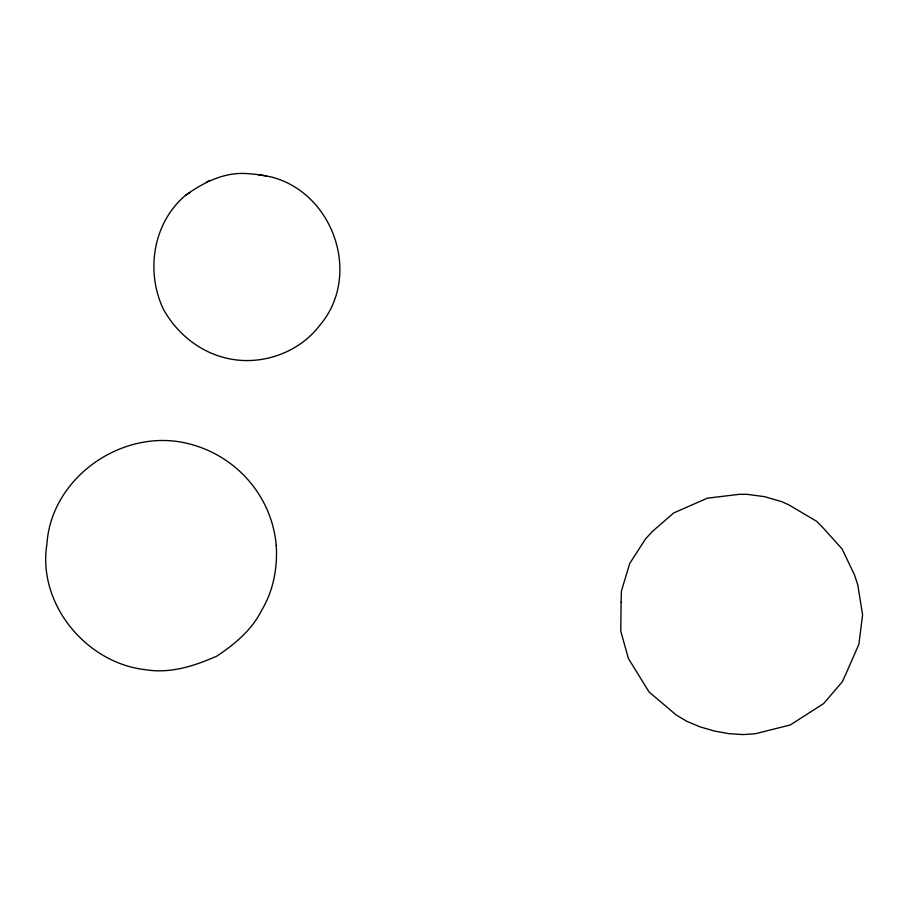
<?xml version="1.0" encoding="UTF-8"?>
<svg xmlns="http://www.w3.org/2000/svg" width="908" height="908" viewBox="0 0 908 908"><rect width="100%" height="100%" fill="white"/><g stroke="black" fill="none" stroke-linecap="round" stroke-linejoin="round"><path stroke-width="1.36" d="M185.72 195.197C152.884 222.608 145.371 271.776 163.565 309.549C176.719 333.054 198.795 351.317 225.139 357.82C259.223 366.662 298.074 353.689 319.502 325.688C361.94 276.214 334.155 194.164 272.559 177.298C263.661 175.244 254.581 173.973 245.444 173.519C223.606 172.316 202.995 182.758 185.72 195.197L189.965 192.541M206.354 182.338L209.294 180.499M266.203 175.959L258.031 174.642M621.117 602.31L620.766 631.196L628.438 658.584L649.05 691.987L676.324 715.073L686.891 721.338L699.83 726.786L714.21 730.997L728.988 733.675L743.062 734.595L755.399 733.709L790.21 724.993L823.613 703.609L842.374 681.704L847.028 671.352L858.889 644.249L862.6 614.739L857.765 584.877L854.564 575.093L842.147 549.034L822.512 527.219L816.655 521.294L788.598 504.757L781.629 501.636L764.457 496.642L746.739 494.304L739.123 494.349L707.321 498.174L673.623 512.997L652.489 531.373L645.633 538.784L629.732 563.425L621.39 591.153L621.117 602.31M276.236 545.458C277.666 567.954 273.342 590.768 261.697 610.244C251.822 630.027 234.968 643.954 216.967 656.053C194.46 666.018 170.25 673.85 145.337 669.684C86.135 663.022 37.33 603.911 46.898 544.198C50.996 480.809 115.191 433.071 176.912 441.436C229.735 448.995 271.594 491.705 276.236 545.458"/></g></svg>
